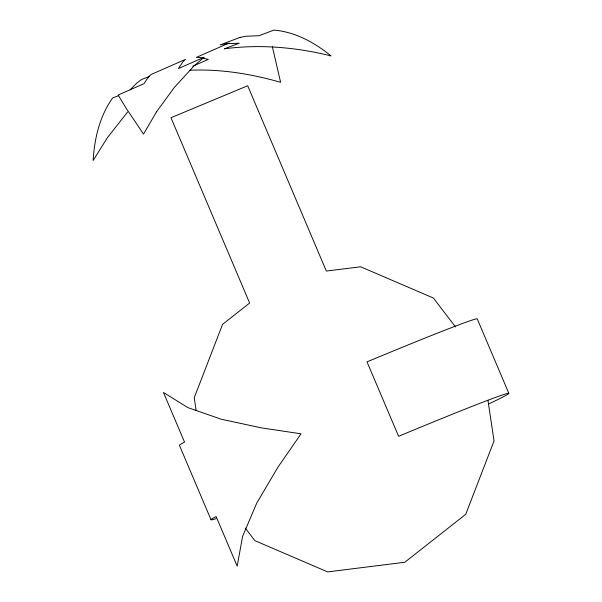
<?xml version="1.0" encoding="UTF-8"?>
<svg xmlns="http://www.w3.org/2000/svg" width="602" height="602" viewBox="0 0 602 602"><rect width="100%" height="100%" fill="white"/><g stroke="black" fill="none" stroke-linecap="round" stroke-linejoin="round"><path stroke-width="0.9" d="M127.601 112.025L107.525 137.504L93.137 160.493C94.446 138.543 99.699 115.96 112.725 97.893L118.842 95.575M130.1 89.773L136.993 82.903L141.681 79.426L149.439 76.492M229.076 43.02L196.387 57.393L199.887 57.453L208.254 59.41L192.775 66.22M189.69 70.253C220.392 68.869 251.139 73.858 280.607 82.316L272.382 46.768M455.518 326.924L433.372 298.02L360.636 266.776L326.344 271.066L247.678 85.747L170.976 117.729L249.642 303.047L222.574 324.35L194.243 397.741L196.169 410.632M245.255 528.059L254.909 540.664L327.646 571.9L404.807 562.26L465.715 514.326L494.039 440.942L487.981 400.428M508.863 393.384L477.266 318.947A161.772 3.672 -23 0 0 367.009 361.87L398.607 436.307A161.772 3.672 -23 0 1 488.847 403.867M211.016 519.729L179.419 445.292A161.772 3.672 -23 0 1 184.528 442.094L163.466 392.466L187.899 407.622L221.115 419.188L261.501 427.894L301.06 433.816L278.079 466.956L256.738 503.121L242.576 536.435L237.188 566.158L216.126 516.531A161.772 3.672 -23 0 0 216.058 518.623M156.528 111.837L143.539 134.095L126.382 108.638L118.142 95.048L143.946 83.708L148.574 76.838L151.057 74.513L185.469 59.387L182.978 61.705L178.358 68.575L204.161 57.235L193.927 66.039L174.181 87.629L156.528 111.837M240.168 37.354L220.34 44.841L226.043 43.75L239.197 43.209L224.32 48.822C259.883 44.059 296.274 47.257 331.01 55.918C314.733 42.584 295.161 31.838 273.895 30.1L259.018 35.714L245.872 36.255L240.168 37.354"/></g></svg>
